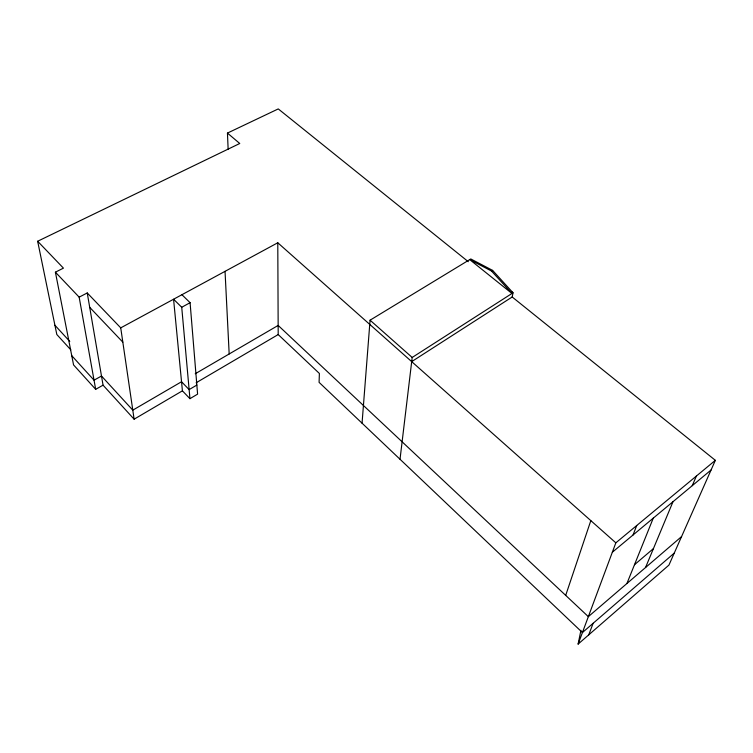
<?xml version="1.0" encoding="UTF-8"?>
<svg xmlns="http://www.w3.org/2000/svg" width="753" height="753" viewBox="0 0 753 753"><rect width="100%" height="100%" fill="white"/><g stroke="black" fill="none" stroke-linecap="round" stroke-linejoin="round"><path stroke-width="1.13" d="M362.052 423.186L370.071 320.185L470.785 258.957L492.613 270.393L513.019 292.804L512.096 297.397M400.022 459.255L412.192 357.459L513.019 292.804L511.946 291.938M411.693 361.628L512.181 296.983L715.35 460.328L668.937 565.098L578.125 644.088L580.93 630.289M565.691 595.388L590.823 520.624M578.125 644.088L615.841 542.828L715.35 460.328M588.714 634.883L593.138 623.286M633.047 534.988L636.727 525.509M626.901 583.537L653.265 518.149M645.528 567.536L672.994 501.714M692.252 485.676L696.403 476.037M674.255 553.097L582.417 632.558L319.084 382.355L319.385 373.469L278.196 334.567L277.782 242.767L120.734 327.866L134.119 419.195L182.414 390.835L173.576 299.233L181.727 307.271L189.944 398.676L197.597 394.139L190.085 302.687L181.925 294.705M681.578 536.578L588.347 616.651L278.158 325.428L195.234 373.761M634.487 564.731L653.435 548.589M612.33 552.241L711.058 470.004M491.54 271.061L511.965 293.482L469.721 259.597L491.54 271.061L492.613 270.393M196.138 382.769L278.196 334.567M196.853 385.065L189.125 389.612L181.539 381.743L132.801 410.159L101.486 376.02L94.04 380.19L71.761 355.698M95.678 389.329L103.057 385.169L87.244 292.955L79.159 297.143L95.678 389.329L73.559 364.904L55.402 272.172L63.44 268.143L37.65 241.252L239.755 143.494L227.453 133.083L278.262 108.912L468.291 261.696M181.727 307.271L190.085 302.687M370.071 320.185L412.192 357.459M277.782 242.767L615.841 542.828M182.414 390.835L189.944 398.676M87.244 292.955L120.734 327.866M89.711 307.346L122.824 342.144M55.402 272.172L79.159 297.143M54.913 325.24L69.775 341.448M70.801 349.825L56.823 334.511L37.65 241.252M103.057 385.169L134.119 419.195M225.043 271.334L229.176 353.976M227.453 133.083L228.15 149.518"/></g></svg>
